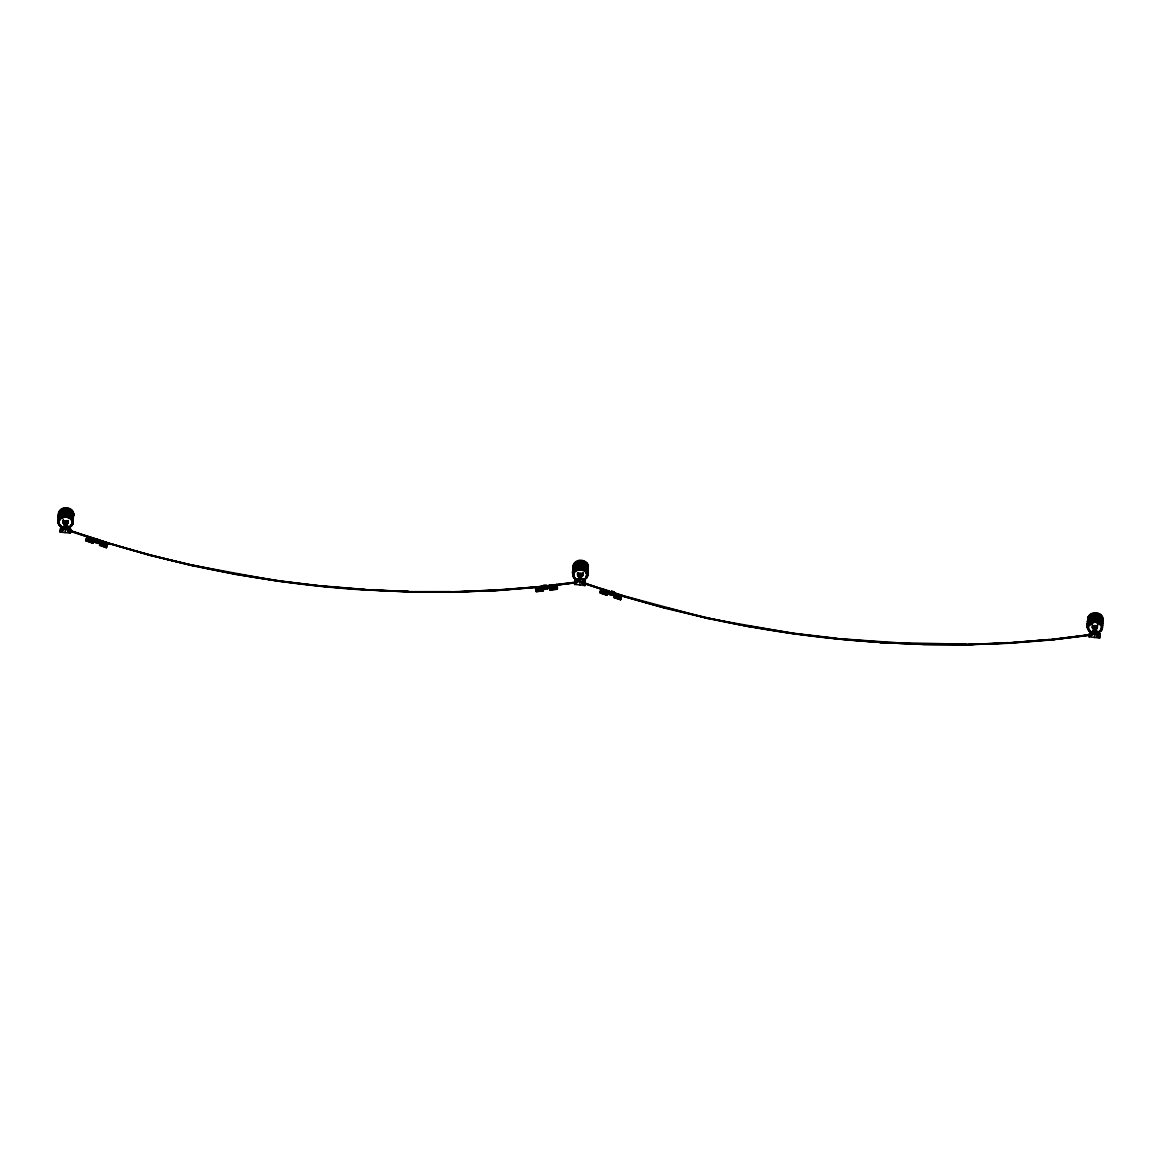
<?xml version="1.0" encoding="UTF-8"?>
<svg xmlns="http://www.w3.org/2000/svg" width="1161" height="1161" viewBox="0 0 1161 1161"><rect width="100%" height="100%" fill="white"/><g stroke="black" fill="none" stroke-linecap="round" stroke-linejoin="round"><path stroke-width="1.5" d="M72.606 523.959C71.793 527.283 70.168 525.744 72.171 523.205C72.592 516.645 62.157 515.005 59.458 520.505C55.568 516.776 67.788 514.628 66.453 513.655M66.482 512.48C66.961 507.459 60.822 514.396 68.165 512.843C70.545 513.249 74.841 518.27 70.821 518.053M66.787 509.766C65.901 507.197 69.268 508.547 68.47 510.129C63.986 505.645 55.597 519.46 59.501 513.264M581.08 567.337C580.282 565.32 583.301 565.291 583.025 566.974C580.79 567.279 571.981 568.179 573.868 572.91C576.915 567.656 587.089 569.267 587.089 575.711C588.293 575.769 587.8 574.39 586.856 574.521M581.443 562.272L581.545 560.676L583.504 561.126L583.112 562.621L576.582 563.361L573.65 568.324M1095.795 620.642C1095.926 621.73 1084.795 627.84 1088.379 625.692M1095.795 617.478C1094.91 615.141 1098.974 615.649 1097.566 617.608C1091.601 615.809 1085.927 622.035 1088.67 627.332M279.09 581.168L236.133 574.506L193.64 565.944L151.772 555.553L193.698 565.494L279.075 581.255L322.25 586.363L365.483 589.73L408.556 591.457L365.439 590.02C279.075 584.767 193.51 568.745 110.716 543.711L70.574 530.911A660.928 381.229 8 0 0 575.566 582.546L575.493 582.619M585.173 583.272L625.242 596.899L666.37 608.495L708.312 618.479L793.761 633.529L836.95 638.565L923.097 644.573L965.85 644.776L1008.067 643.31L1049.617 640.059L1090.281 634.733L1049.529 639.813M110.6 544.436L90.514 537.833M534.873 587.698L534.989 586.987L493.367 590.833L493.483 590.122L451.237 592.154L408.454 591.965L365.454 589.686M193.756 565.32L236.205 574.115L279.104 581.066L322.279 586.16L365.497 589.556L322.308 585.913M534.974 587.466L493.396 590.847L493.454 590.093M880.154 641.946L880.053 642.657L880.154 641.931L836.921 638.637M1008.024 643.049L1049.646 639.522L1008.009 643.136L965.821 644.747L1008.125 642.613M58.689 518.546L58.181 516.427L59.196 515.977M58.906 523.858C61.678 527.616 56.86 523.626 58.558 520.723M58.529 519.649L59.501 519.33M58.63 518.357C58.471 520.984 58.326 516.834 59.559 516.979M72.562 518.503C73.651 517.821 73.738 510.956 72.838 514.323C72.403 501.828 50.62 517.24 61.591 514.758M60.299 519.286L59.501 518.154L60.328 518.111M60.357 516.935L59.559 515.803L60.387 515.76M58.137 518.982C60.445 518.285 58.993 507.212 60.735 511.856M59.661 525.802C69.515 531.027 54.814 523.451 61.518 526.992M60.894 517.211C65.379 515.15 59.966 516.514 61.504 518.285M61.562 515.934L61.141 514.454M61.388 509.998C64.45 507.502 61.939 509.157 61.925 510.869M66.482 515.586L62.607 516.094L62.984 517.574M63.042 515.223L62.709 513.67L64.726 513.67M63.405 510.158L63.071 508.605M63.1 522.827L64.029 520.897L66.54 520.621L68.122 522.261L66.627 524.453L63.623 523.814L63.158 520.462L65.379 522.247L68.035 520.97M63.274 523.35L63.304 519.402M63.144 530.722C61.04 520.462 73.506 527.616 70.299 533.102C55.873 531.607 59.559 532.754 64.377 528.908M63.623 523.814L63.681 521.449M64.102 524.191L64.16 521.84M64.697 514.845L64.595 513.249M64.74 522.102L64.624 527.109L64.871 525.323M63.028 508.663L64.987 508.184L65.06 509.781M64.784 526.789L65.451 522.102L65.335 526.514M64.943 526.659L65.234 522.16M65.553 526.514C66.192 515.76 66.83 527.297 64.9 522.377M65.771 526.557L65.887 522.145M66.119 526.775L66.046 522.232M66.293 527.109L66.351 522.523M66.424 514.831C70.748 515.571 66.932 512.074 64.566 513.307M64.755 512.494C59.893 512.814 66.017 511.377 66.598 510.884M66.627 524.453L66.685 522.087M67.207 529.909C67.744 522.044 66.162 532.086 70.299 533.102M67.193 524.177L67.251 521.826M67.657 523.785L67.715 521.434M67.977 523.321L68.194 520.447M70.792 519.228C72.388 518.125 67.338 514.149 68.035 517.545M68.165 512.843C67.715 510.071 70.647 512.117 69.675 513.539M68.47 510.129C72.65 512.582 68.093 507.139 68.804 509.157M68.949 526.963L68.92 528.139L68.426 526.252M69.544 518.241L69.573 517.066M69.602 515.89C69.82 510.55 77.366 526.18 68.093 515.194M70.197 512.654L70.908 514.526M72.258 523.626L70.182 527.094L70.197 526.252M71.474 513.989L70.937 513.351M71.213 511.812C72.592 507.792 73.622 516.819 69.979 510.825M71.343 513.162C72.374 520.999 75.32 514.599 71.822 514.555M71.793 515.731L72.635 514.57M72.925 512.451L72.606 511.769L73.462 513.989M72.142 521.797L72.679 520.65M71.764 524.569L73.259 520.331L71.372 517.864M72.925 519.199L72.504 518.256M72.171 518.111L73.259 516.543L72.562 515.905M73.346 514.86L72.606 515.789M322.265 586.131L279.133 580.834L236.234 573.926M573.723 575.769C570.878 573.258 575.217 581.603 574.115 573.012M573.694 574.361L572.707 573.708L573.853 568.484M573.752 572.01L572.765 571.285L573.795 570.835M573.824 569.659L573.128 568.571M573.2 572.271L574.144 571.822L573.215 575.754M574.956 571.778C578.076 566.757 570.53 569.92 572.823 573.984M574.245 571.052L574.985 570.602L573.447 572.605M582.749 567.685C588.09 572.91 589.585 573.2 584.317 566.031C581.182 563.201 576.872 566.568 574.492 566.539C575.014 563.985 572.983 568.672 575.014 569.427M575.856 569.354L576.146 570.777M574.434 568.905L575.682 566.974L576.219 568.426M576.277 566.075C573.665 563.811 581.676 561.169 577.757 565.363M575.377 564.362L576.045 561.909L576.582 563.361M577.685 567.714C575.856 564.609 581.922 565.726 583.127 566.51M578.062 562.65C576.248 559.457 582.401 560.705 583.446 561.663M582.837 572.402C585.42 578.381 575.101 578.41 577.801 572.417M577.815 581.995C572.765 585.884 573.781 583.562 584.941 585.608C587.321 580.921 582.72 580.398 581.24 578.004C578.236 575.566 575.929 583.272 579.02 581.4M577.931 575.841L577.815 572.968M578.28 576.306L577.989 573.49M578.323 578.41C572.924 582.3 575.043 580.282 585.391 581.792M578.744 576.683L578.338 573.955M579.354 567.337L579.237 565.741L577.307 566.394M579.412 564.986C577.772 562.011 584.868 562.882 582.807 565.334M579.716 562.272L579.615 560.676L577.67 561.474M579.324 579.441L578.817 574.332M579.441 579.281L580.108 574.608L579.992 579.02M579.774 579.063L579.397 574.593M580.21 579.02C582.082 567.874 580.413 580.195 579.702 574.739M580.616 579.15L580.544 574.651M580.776 579.281L580.892 574.869M581.008 569.688C582.648 566.742 575.551 567.7 577.627 570.066M581.139 564.972L581.24 563.39L583.199 563.941M580.892 579.426L581.008 575.014M581.269 576.944L581.342 574.593L582.851 572.939M581.85 576.669L581.908 574.318M582.3 576.291L582.372 573.926M582.633 575.812L582.691 573.461M582.691 570.051C582.358 567.221 585.071 569.325 584.201 570.748M583.141 566.365L584.883 567.09L584.259 568.382M584.317 566.031L584.868 564.565L585.565 567.018M583.112 562.621L584.622 563.317L584.651 562.142M585.434 571.734C587.626 570.544 586.363 566.118 585.492 569.369M586.45 568.237C587.524 567.889 585.594 564.144 586.131 566.481M588.003 567.352C587.814 570.327 585.666 583.62 586.682 575.987M584.622 563.317C585.202 566.104 587.858 562.388 585.899 563.129M586.32 572.939L587.277 571.996L586.349 571.763M587.06 570.182L586.421 569.412M587.118 567.831L586.479 567.061M586.871 568.469L587.669 569.616L586.944 566.974M586.595 571.052L587.451 568.426L587.089 575.711M587.335 575.682C584.52 572.692 590.02 566.641 587.263 565.697M1088.408 627.085C1085.651 631.41 1089.99 619.524 1088.539 618.262M1088.438 625.91C1086.856 626.301 1086.812 622.935 1088.438 623.326M1087.407 623.849L1088.408 624.502M1095.665 622.18C1106.273 629.872 1101.586 619.394 1093.996 619.843C1084.737 626.418 1091.572 614.808 1087.842 620.221C1090.266 623.863 1085.782 621.12 1088.496 620.975M1088.626 622.267L1088.438 619.539M1089.598 624.284C1088.162 621.803 1089.802 623.762 1088.771 625.503M1089.729 619.568L1089.337 618.218M1092.486 632.527L1089.047 630.989L1089.569 629.813M1101.571 622.078C1105.025 617.101 1093.662 611.426 1090.034 616.854C1089.192 616.651 1088.873 614.938 1090.063 615.678M1090.324 620.061C1093.386 617.565 1090.876 619.205 1090.861 620.917M1090.919 618.566L1090.498 617.101L1089.018 618.842M1090.687 614.996C1093.662 612.573 1091.238 614.14 1091.238 615.852M1090.977 631.831L1090.701 631.062M1092.283 622.572L1092.312 621.396M1092.341 620.206L1092.008 618.668M1090.382 617.696L1092.138 616.302L1092.399 617.855M1093.981 629.451L1092.399 627.811L1092.457 624.923M1097.624 636.359C1095.374 635.677 1099.075 628.536 1093.56 630.438C1094.808 639.551 1079.208 635.169 1099.598 638.1C1101.31 629.77 1094.33 632.977 1099.598 638.1M1092.588 628.333L1092.457 625.46M1092.922 628.798L1092.646 625.982M1093.401 629.189L1092.98 626.447M1093.938 622.194C1095.099 618.871 1089.41 621.977 1090.803 623.283M1093.923 616.114C1104.996 616.593 1089.511 616.476 1095.926 615.94M1094.141 631.149L1093.459 626.824M1094.242 631.657L1094.75 627.1M1094.431 631.555L1094.547 627.143M1094.634 631.511L1094.968 627.1L1095.403 628.319M1095.113 630.089L1095.186 627.143M1095.302 630.176L1095.374 627.23L1097.508 625.431M1095.476 631.134L1095.534 627.361M1095.636 630.815L1095.708 627.68M1094.794 634.269C1095.969 634.399 1094.039 628.972 1095.926 629.436L1095.984 627.085M1095.926 629.436L1096.55 626.809M1096.477 636.126L1096.956 631.192M1096.492 629.175L1097.014 626.432M1096.956 628.783L1097.334 625.953M1097.276 628.319L1097.493 624.894M1097.334 622.543C1097.043 619.814 1099.888 621.817 1098.843 623.239M1098.916 620.888C1099.888 619.466 1096.985 617.449 1097.406 620.192M1097.769 615.112C1097.16 611.673 1102.05 615.707 1100.512 616.81M1100.091 624.226L1100.788 623.486L1099.38 622.369M1099.438 620.018L1100.846 621.135L1100.149 621.875M1098.974 618.523C1099.656 614.271 1102.5 622.978 1097.464 617.826M1100.468 629.755L1099.482 632.077L1099.38 631.018M1100.788 623.486L1100.12 623.051L1101.644 625.039M1100.846 621.135C1099.801 618.624 1103.414 626.272 1099.177 621.803M1101.513 627.027C1101.891 627.985 1100.077 632.469 1100.962 630.336M1101.223 616.07L1100.541 615.62M1101.412 618.015C1103.516 614.271 1100.918 621.745 1102.108 623.472M1100.976 625.445C1102.66 629.277 1102.892 622.891 1101.063 621.904M1101.513 624.444C1103.879 624.212 1100.701 621.759 1101.571 624.676M1102.587 621.425C1100.599 618.784 1103.124 620.859 1100.207 619.51M1102.471 626.055C1102.355 621.614 1101.557 636.228 1101.774 627.071M1102.355 622.557L1102.5 623.283L1102.471 621.106M1102.384 619.234L1101.905 618.189M1102.413 618.218L1102.428 620.758L1102.442 619.727M408.469 592.052L451.194 592.284L493.454 590.601M1090.15 635.401L1090.237 634.675L1049.544 639.711L1008.038 642.846L965.807 644.674M451.237 592.154L493.483 590.398L535.003 587.176L575.624 582.227L534.873 587.321M66.366 517.196L66.496 515.745L62.592 516.398M1095.723 619.829L1095.839 618.232L1097.784 618.798M87.206 536.788L70.531 530.708L110.745 543.783L151.844 555.509L193.698 565.741M625.329 596.304L708.297 618.523L666.458 607.871L708.37 618.131L750.804 626.94L708.326 618.189M1097.74 619.219L1093.88 618.305L1093.996 619.843M1098.161 613.719L1094.242 613.226L1094.373 614.779M550.198 587.872L537.05 589.556C535.584 596.377 534.873 581.53 537.05 589.556M85.885 540.416L87.539 536.382L94.143 538.573L92.604 543.174L85.885 540.416L93.025 542.811M99.541 544.944L101.196 540.91L107.799 543.101L106.261 547.687L99.541 544.944L106.681 547.324M107.799 543.101L106.261 547.687M536.367 591.704L543.13 590.905L543.406 587.524L542.579 586.102L541.926 587.089M550.88 589.077L549.675 585.246L550.227 590.049L550.88 589.077L557.44 588.293L556.453 584.447L555.742 586M606.811 595.201L608.335 590.615L606.811 595.201L600.208 593.01L600.817 589.657L602.008 589.033M614.677 596.841C612.253 599.598 615.374 590.296 615.62 594.026M620.25 598.655L620.467 599.729L622.006 595.129L620.25 598.655L613.792 596.507M96.755 542.419L97.06 541.694M620.7 596.899L607.58 592.502L606.579 594.127L600.135 591.979M611.266 593.764L611.092 594.33M68.528 511.653L64.624 511.116L66.612 511.246M750.891 626.345L793.79 633.282L836.95 638.39M365.497 589.643L408.541 591.646L451.281 591.689L408.469 591.776M585.1 583.635L625.286 596.885L585.086 583.896M965.894 644.558L923.213 643.891M880.082 642.367L965.937 644.181M836.892 638.797L793.747 633.659M1096.1 614.764L1096.129 613.588M880.053 642.613L923.198 644.137C850.926 642.643 778.886 633.877 708.283 618.45M59.937 532.057L60.604 528.052L63.637 527.152M60.27 531.433L60.764 527.849M60.459 531.259L60.967 527.674M60.706 531.099L61.199 527.515M60.982 530.954L61.489 527.384M61.286 530.853L61.794 527.268M61.635 530.766L62.128 527.196M61.983 530.708L62.491 527.138M62.36 530.693L62.868 527.109M62.752 530.693L63.245 527.109M65.538 529.46L65.306 529.198M65.626 525.077L64.856 529.256M65.843 524.656L64.987 529.59M66.119 525.091L65.597 529.387M65.118 532.58L65.611 528.995M66.293 527.283L66.583 525.498M67.57 531.187L68.078 527.602M67.948 531.259L68.455 527.674L70.357 526.688M68.325 531.361L68.557 527.355M68.673 531.491L69.181 527.907M69.007 531.636L69.515 528.066M69.312 531.811L69.82 528.226M69.587 531.999L70.081 528.429M70.008 532.42L70.313 528.632M70.153 532.652L70.647 529.068M95.478 542.593L97.19 539.284L99.527 540.068L99.353 541.302L97.814 543.363L95.478 542.593L97.19 539.284M97.814 543.363L99.527 540.068M543.856 585.289L545.249 589.193L547.629 588.903L547.803 587.669L546.236 584.999L543.856 585.289L545.249 589.193M574.593 584.549L575.159 580.747M574.753 584.114L575.421 580.355M575.116 583.751L575.624 580.166M575.348 583.591L575.856 580.021M575.638 583.461L576.132 579.876M575.943 583.344L576.451 579.774M579.281 579.615L579.528 577.815M580.108 582.227L580.485 577.148L579.76 585.071M579.832 582.271L580.485 577.148M580.877 577.481L580.05 582.14M584.941 585.608L582.227 583.678L582.72 580.108M582.604 583.751C581.864 578.991 586.32 579.005 583.446 579.426M582.982 583.852L583.475 580.282L586.407 578.236M583.33 583.983L583.838 580.413M583.664 584.143L584.172 580.558M583.968 584.302L584.462 580.732M584.23 584.491L584.738 580.921M584.462 584.709L584.97 581.124M584.796 585.144L585.159 581.342M609.685 594.621L611.586 591.065L613.922 591.834L612.021 595.404L609.685 594.621L611.223 592.56M612.021 595.404L613.922 591.834M613.559 593.329L613.734 592.095L611.397 591.326M1089.236 637.041C1086.972 631.831 1092.835 633.18 1093.038 630.8M1089.569 636.417L1090.266 632.672M1090.005 636.083L1090.513 632.513M1090.281 635.952L1090.789 632.382M1090.6 635.851L1091.093 632.266M1090.934 635.764L1091.427 632.179M1091.296 635.706L1091.79 632.135M1092.472 634.486L1093.14 630.684M1094.112 634.428L1094.852 629.683M1094.272 634.719L1095.142 629.654M1094.417 637.578L1095.433 629.741M1096.521 634.907L1096.753 630.945M1096.869 636.184L1096.985 632.556M1097.261 636.257L1097.755 632.672L1099.656 631.686M1097.987 636.489L1098.48 632.905M1098.321 636.634L1098.814 633.05M1098.611 636.808L1099.119 633.224M1098.887 636.997L1099.394 633.413M1099.119 637.2L1099.612 633.616M1099.307 637.418L1099.801 633.833M1099.54 637.868L1099.946 634.066M70.516 509.955L71.924 511.072M584.926 564.943L582.837 564.159L584.854 565.16M585.231 562.243L583.243 561.271L585.246 562.026M584.854 567.308L582.778 566.51L584.796 567.511M1099.278 615.809L1099.307 614.633M585.217 583.446L585.202 583.519A660.928 381.229 8 0 0 1090.208 635.052L1049.515 640.161M625.358 596.551L666.458 608.204M625.257 596.681L585.129 583.446M60.953 517.414L66.467 515.6L68.426 516.152M1095.694 621.004L1097.726 621.15M923.155 644.428L965.923 644.355M94.143 538.573L92.604 543.174M101.312 542.535L101.196 540.91M601.964 589.498L601.703 590.644M1090.164 634.922L1049.515 640.088M71.997 510.884L70.168 509.49M71.634 515.948C68.064 512.886 72.925 515.629 70.85 516.877M71.489 518.488L70.095 516.79M1100.918 618.769L1099.423 617.057M106.493 544.857L93.388 540.475L100.63 543.116L93.185 541.229M107.088 545.264L106.885 545.278M66.54 511.116L68.543 511.45M581.197 563.607L579.281 563.622M581.08 568.324L583.04 568.484M61.649 512.393L61.62 513.568L63.1 512.857M70.357 526.992L68.238 527.5L70.299 526.484M1092.022 621.019L1090.252 622.412M151.757 555.945L110.745 543.725M573.563 576.349C574.71 579.89 574.68 578.004 574.231 575.958M587.364 567.482L586.16 565.654M587.306 569.833L586.087 568.005M587.248 572.199C583.156 567.555 588.932 573.607 586.798 574.303M1101.223 625.329C1095.157 613.414 1084.447 633.529 1088.467 624.734M1088.408 628.696L1087.959 629.509L1089.744 630.844M1101.702 622.688L1101.31 621.846M550.227 590.049L556.99 589.266L557.44 588.293M59.98 515.586L58.224 518.241M59.922 517.937L58.181 520.288L58.718 522.16M73.259 516.543L72.098 513.017M73.201 518.894C73.332 511.609 62.331 509.447 59.109 515.557M73.143 521.26C72.664 510.39 54.872 514.758 59.08 523.277M587.582 571.691L586.885 570.762M587.524 574.042L586.827 573.128M1087.842 620.221L1088.539 620.859L1087.538 624.125M1088.539 622.383L1087.509 623.051L1088.496 623.559M1102.877 618.828L1102.094 616.781M1102.5 623.892L1101.876 621.919M1102.442 626.243C1102.05 617.434 1087.349 617.492 1087.639 626.621M666.414 608.437L625.257 596.928M576.045 561.909L573.636 564.536L574.55 565.581M579.455 581.806L580.21 581.835M587.771 569.514L588.279 567.831M586.508 573.636L587.495 572.112L586.653 569.34M1089.221 616.897C1086.943 616.389 1089.831 619.785 1090.034 616.854M1102.399 624.052C1102.384 616.012 1089.613 614.75 1087.915 622.412M1101.745 629.61L1101.76 628.783M58.514 513.612C59.791 514.192 59.588 518.198 58.166 516.5M73.303 518.169L73.288 516.355M73.23 520.52L72.504 520.854M72.171 523.205L73.201 522.755L72.475 522.073M1102.906 620.438L1102.906 618.639M1102.544 625.518L1102.529 623.704M58.5 513.917L59.675 511.841L58.761 514.207M58.601 514.062L59.443 511.827M58.195 516.616L59.138 514.541M58.297 516.776L58.935 514.57M58.964 514.308L59.922 511.914M58.456 516.906L59.646 512.988M58.398 519.272L58.703 517.588M59.588 515.803L58.906 517.109M58.326 521.623L60.111 517.995M58.543 521.739C59.501 516.848 66.003 515.397 69.849 517.835C72.504 518.053 72.679 525.527 73.143 520.055M58.776 521.826C60.096 514.657 72.954 515.716 72.446 523.219M59.051 521.87L59.458 520.505M72.896 514.657L73.128 516.703L71.764 516.906M72.432 517.211L73.143 514.744M72.388 518.923L72.838 517.458M72.867 517.196L73.506 514.991M72.359 519.939L73.041 517.559M73.027 517.124L73.636 515.266M73.201 517.704L72.867 521.55M71.677 520.447L73.303 517.864M72.983 519.925L72.766 521.782M72.243 524.641L73.085 522.421M72.592 524.554L73.187 522.566M574.129 566.945L573.157 566.408L574.579 564.406M573.403 566.699L574.1 564.333M572.852 569.122L574.274 567.119L572.881 571.633M573.621 566.815L574.332 564.348M573.099 569.412C572.939 561.126 583.823 560.4 587.422 565.117C586.944 561.445 587.829 574.753 587.713 575.508L587.8 573.447M572.765 571.357L574.027 567.061M573.041 571.763L573.723 569.398M572.721 573.824L574.231 568.193L575.682 566.974M572.983 574.115L574.173 570.646M587.089 569.703L587.524 568.295M586.987 569.819L587.466 572.228M587.524 569.688L588.264 567.642M587.016 572.431L587.495 569.949M586.755 573.636L587.698 570.066M586.726 574.768L587.916 568.73M586.653 577.133L587.64 572.417M586.885 577.148L587.582 574.768M587.089 577.119L587.727 574.913M587.248 577.046L587.829 575.058M1088.292 617.028L1087.842 620.525L1088.089 618.363M1088.51 619.394L1088.554 616.854M1087.48 621.425L1087.988 619.742M1088.06 619.19L1089.845 615.562M1087.596 621.774L1088.234 619.568M1088.263 619.306C1089.526 613.197 1099.032 612.573 1101.876 617.783M1087.755 621.904C1087.088 612.935 1102.34 611.891 1102.166 620.787M1087.436 623.965L1089.758 618.392M1088.771 619.437L1089.192 618.073M1087.697 624.255L1089.279 620.569L1088.162 622.746L1090.832 622.107L1088.902 623.544M1087.378 626.33L1088.612 621.904M1087.842 626.737L1088.829 623.152M1102.166 622.194L1102.66 619.843M1102.935 620.25L1102.34 621.527M1102.152 624.618L1102.631 622.964M1101.31 629.625L1102.021 627.158M1101.542 629.639L1102.224 627.274M1101.992 629.436L1102.5 627.753M584.738 569.862L586.218 570.791M100.412 543.595L93.156 541.215L93.431 540.475M611.179 594.156L611.237 593.692M70.429 531.404L110.672 544.233M574.71 577.496L574.405 578.497M542.84 588.888L542.797 588.192M60.604 528.052L70.748 529.3M1089.918 633.035L1100.091 634.53M68.484 513.801L70.139 515.02M1097.813 616.273L1099.511 617.652M86.814 540.286L86.001 540.968M100.485 544.799L99.657 545.496M614.662 595.593L600.237 591.442M60.038 510.55L59.414 512.843M60.343 510.506L59.095 511.928M59.226 512.683L60.546 510.579M58.776 515.237L62.767 511.319L64.798 511.319M58.921 515.397C61.011 511.508 66.496 510.724 70.11 512.886M59.342 515.702C62.549 509.723 73.085 511.957 73.099 519.054M58.616 517.414L61.62 513.568M58.848 517.762L60.183 515.644M72.156 518.416L73.158 516.834M71.14 525.904L72.461 523.785M71.343 525.962L72.693 524.133M573.636 564.841L575.406 563.187L573.868 565.189M573.723 565.015L575.203 563.07M574.071 565.349C576.64 560.545 584.549 560.589 587.219 565.276M573.766 568.063L574.695 565.726M573.563 567.903L574.898 565.784M573.998 568.193C577.22 562.243 587.51 564.449 587.858 571.401M573.244 569.79L575.072 567.076M573.36 570.08L575.043 568.251L573.708 570.414M573.505 570.254L574.826 568.135M573.926 570.544C577.133 564.565 587.669 566.815 587.684 573.911M573.186 572.068L574.26 570.457M573.302 572.431L574.768 570.501M573.636 572.765C575.929 566.655 588.076 569.137 586.958 574.797M577.249 568.585L575.609 569.92M586.45 570.022L587.35 568.701M586.61 570.225L587.539 568.861M586.74 570.414L587.684 569.035M586.436 573.128L587.771 568.251L587.031 564.275M586.421 573.723L587.481 571.923M586.45 575.682L587.408 574.274L585.608 577.119M587.118 576.291L584.941 579.571L582.996 580.181M587.263 576.451L584.694 579.542M586.16 578.468L587.379 576.756M1088.292 617.333L1089.482 615.49M1088.379 617.507L1089.657 615.504M1087.959 619.93L1089.033 618.247M1092.443 613.588L1092.704 615.141M1089.482 620.642L1088.162 622.746M1088.35 622.906C1090.934 618.116 1098.828 618.16 1101.513 622.847M1087.857 624.763L1089.671 621.919M1089.221 622.935L1088.292 625.271M1088.089 625.111L1089.424 622.993M1100.875 628.609L1102.079 626.896M1100.439 630.902L1101.905 628.957M1100.817 630.974L1102.007 629.131M621.135 598.974L620.671 599.627L613.777 597.32M574.158 565.77L573.157 566.408M586.885 573.345L587.887 572.707M1087.813 622.63L1088.51 624.995L1087.639 622.775M72.722 519.838C71.88 511.798 57.382 513.002 58.166 521.478M606.579 594.127L607.653 592.531M584.883 567.09L586.203 568.629M577.844 580.021L575.812 579.615L574.55 577.699M606.681 593.576L607.392 592.894L614.808 595.259M573.302 567.569L574.187 567.178M1088.292 618.291L1088.22 620.395M59.922 510.738L61.954 509.679L60.024 511.13M59.951 510.942L61.635 509.432M60.154 511.333C63.187 508.213 68.702 508.242 71.793 511.275M60.314 511.537C63.899 507.676 71.779 508.823 73.085 514.25M61.199 512.103L59.617 513.525L60.43 514.57M61.489 512.248L59.646 513.655L60.459 513.394M59.574 516.006L61.272 514.497M59.661 516.195L61.431 514.599M59.777 516.398L64.595 514.091L70.037 515.237M59.501 518.241L61.533 517.109L59.719 518.749M59.588 518.561L61.359 516.95M70.066 526.02L71.358 524.946M69.892 526.949L71.532 525.149M70.037 527.05L71.663 525.352M70.284 527.065L71.735 525.541M574.797 563.825L576.291 561.924M574.68 563.622L576.451 562.026M574.274 565.944L576.306 564.899L574.376 566.336M574.289 566.147L575.987 564.638M574.492 566.539L579.31 564.231L584.752 565.392M574.666 566.742C578.236 562.882 586.116 564.028 587.437 569.456M574.231 568.498L575.929 567.003M574.303 568.701L576.074 567.105M574.608 569.093C577.902 565.654 584.418 566.147 586.856 570.341M574.173 570.864L576.016 569.456M574.376 571.256C577.409 568.121 582.924 568.15 586.015 571.197M1089.236 615.809L1091.267 614.677L1089.453 616.331M1089.323 616.128L1091.093 614.532M1088.945 618.334L1090.397 617.115M1088.945 618.639L1090.629 617.144M1089.149 619.045L1090.963 617.391M1089.323 619.234C1092.603 615.809 1099.133 616.288 1101.571 620.482M1088.858 620.874L1090.73 619.597L1088.96 621.193M1089.091 621.396L1090.89 619.742M1088.815 623.355L1090.672 621.948M1089.018 623.747C1092.066 620.627 1097.58 620.656 1100.657 623.689M1089.192 623.95C1092.486 620.511 1099.017 621.004 1101.441 625.198M1094.359 627.245L1094.213 628.203M1099.511 631.25L1100.831 630.133M1099.191 631.932L1101.034 630.539M1099.583 632.063L1101.063 630.655M1092.632 634.269L1093.677 633.891M70.879 515.702L71.648 515.644M1101.005 618.276L1100.236 618.334L1101.774 620.322M61.315 509.65L63.231 508.663M61.33 509.795L63.333 508.794M61.025 512.19L62.752 511.899M61.025 512.494L63.028 511.508M60.938 514.729L63.071 514.047L61.011 515.063M60.953 514.86L62.97 513.859M60.88 517.08L62.65 516.021M61.054 517.646C64.668 515.411 70.124 516.239 72.345 520.041M69.079 528.066L68.397 527.428L70.386 526.267A7.619 6.211 1.5 0 0 71.169 517.138A7.619 6.211 1.5 0 0 59.937 517.196A7.619 6.211 1.5 0 0 61.098 526.31M575.958 562.084L577.989 561.285L575.972 562.287M576.03 562.49L578.091 561.474M576.132 562.722L581.53 561.503L586.436 563.767M575.653 564.87L577.786 564.188L575.667 565.001M575.725 565.204L579.441 563.811M575.609 567.047L577.728 566.539L575.667 567.555M575.609 567.352L577.612 566.365M575.769 567.787L581.168 566.568L586.073 568.832M575.537 569.5L577.452 568.585M575.551 569.703L577.554 568.716M583.373 578.875L584.723 578.526M583.33 579.586L585.042 578.773A7.619 6.211 1.5 0 0 586.261 570.036A7.619 6.211 1.5 0 0 575.551 568.948A7.619 6.211 1.5 0 0 574.318 577.67M1090.614 614.648L1092.632 613.792M1090.789 615.214L1096.187 614.009L1101.092 616.273M1090.31 617.289L1092.225 616.375L1090.324 617.492M1090.484 617.928L1095.868 616.723L1100.788 618.987M1090.252 619.713L1092.167 618.726L1090.266 619.843M1090.411 620.279L1095.81 619.074L1100.715 621.338M1090.194 622.209L1092.211 621.208M1098.408 631.874L1099.685 631.265A7.619 6.211 1.5 0 0 1101.31 622.978A7.619 6.211 1.5 0 0 1091.311 620.859A7.619 6.211 1.5 0 0 1087.944 628.769M1095.882 632.876L1099.598 631.482M1099.67 631.889L1097.377 632.6M1098.219 633.137L1098.233 632.687M585.87 564.304L587.002 565.422M70.313 509.389L72.026 510.68M584.955 561.88L586.682 563.245M575.9 579.629L574.332 578.091L577.743 580.21M1099.612 614.387L1101.325 615.751M71.706 519.272L72.49 519.867L71.024 517.937M63.013 508.837L65.103 508.605L63.028 508.968M63.057 509.186L66.903 508.75M62.723 511.682L64.755 511.116M62.65 513.902L64.697 513.467M62.65 514.033L66.554 513.394M62.694 514.25L68.426 514.221M577.67 561.329L579.702 560.908M577.714 561.692L581.545 561.256M577.307 566.539L579.383 566.162M577.351 566.757L583.083 566.728M577.249 568.89L579.179 568.092L579.295 569.703M577.278 569.108L581.139 568.309M581.342 574.593L580.036 574.739M1092.37 614.184L1098.103 614.154M1092.037 616.375L1094.054 616.114M1092.066 616.897L1097.798 616.868M1091.95 618.828L1097.769 619.002M1091.964 619.031L1093.923 618.247M1091.993 619.248L1093.88 618.828M1091.906 621.077L1095.795 620.743L1093.807 620.961M1091.891 621.251L1093.938 620.83M1095.926 633.064L1098.132 632.774M535.627 587.074L542.811 586.247M549.487 585.434L556.67 584.607M536.484 587.335L543.029 586.552M549.342 585.754L556.903 584.897M541.316 586.958L575.493 582.793M536.687 587.771L543.232 586.987M550.546 586.116L557.106 585.347M536.861 588.308L543.406 587.524M550.72 586.653L557.265 585.884M536.977 588.917L550.111 587.321M550.851 587.263L557.396 586.494M542.608 588.482L550.198 587.582M542.622 588.583L550.212 587.785M550.924 587.901L557.469 587.118M537.064 590.165L543.624 589.382M550.924 588.511L557.483 587.742M535.7 590.818L543.566 589.948M535.903 591.254L543.464 590.398M549.777 589.599L557.338 588.758M536.135 591.559L543.319 590.731M549.995 589.904L557.178 589.077M540.155 586.973L575.609 582.677M60.038 526.02L58.66 524.511M585.87 570.37L584.752 569.282M535.003 587.089L493.41 590.252L451.194 591.805M1098.059 613.559L1099.888 614.43M65.06 508.402L68.862 508.736M66.917 508.315L64.929 508.402L68.833 508.939M64.566 513.612L66.554 513.597M579.586 560.908L581.574 560.821M579.586 561.039L581.574 561.024M579.281 563.753L583.185 564.144M579.295 563.97L583.141 564.362M579.208 565.973L581.211 565.886M579.208 566.104L581.197 566.089M579.165 568.687L583.025 569.079M1093.865 618.61L1095.853 618.595M1093.822 621.179L1097.667 621.57M1095.345 627.23L1094.039 627.1M586.958 570.994L587.858 570.196M836.878 638.898L880.125 642.338M582.227 583.678L580.732 581.574M750.819 626.751L793.732 633.79M584.781 564.551L586.378 565.886M1098.161 613.806L1092.327 613.835L1098.146 613.937M1095.723 620.816L1097.711 621.353M581.501 560.894L583.49 561.431M581.095 568.179L583.069 568.73M581.051 568.513L583.069 568.861M66.598 511.464L68.499 511.87M66.482 513.467L68.47 514.004M66.453 515.673L68.426 516.224L66.482 515.948M66.467 516.181L68.368 516.587M1095.345 634.066L1096.376 634.646M66.046 529.068L67.149 529.779M151.743 555.742L193.655 565.987M110.643 543.987L151.815 555.698M608.437 590.818L601.543 588.525L601.064 589.164L607.522 591.312M615.199 593.053L622.093 595.346M601.311 588.772L608.451 591.167M614.967 593.3L622.122 595.695M614.72 593.692L621.179 595.825M603.575 590.035L608.422 591.631M617.231 594.548L622.078 596.159M600.817 589.657L607.276 591.805M614.474 594.185L620.932 596.333M600.585 590.238L607.043 592.371M600.382 590.833L606.84 592.981M607.348 593.082L620.496 597.494M613.893 595.956L620.337 598.104M600.092 592.458L607.232 594.838M613.748 596.972L620.888 599.366M600.121 592.807L607 595.1M613.864 597.538L620.467 599.729M87.336 536.484L94.23 538.791M100.992 541.011L107.886 543.304M87.104 536.745L94.259 539.139M100.775 541.273L107.915 543.653M86.857 537.137L93.315 539.27M100.528 541.665L106.972 543.798M86.611 537.63L93.069 539.763M100.281 542.158L106.725 544.291M86.378 538.196L92.836 540.344M86.175 538.806L92.633 540.939M93.156 540.953L106.29 545.467M86.03 539.401L92.474 541.534M99.686 543.928L106.144 546.062M85.929 539.952L93.272 542.419M99.585 544.48L106.043 546.613M85.914 540.765L92.807 543.058M99.57 545.293L106.464 547.586M1097.9 613.763L1099.873 614.735M1097.682 616.346L1099.598 617.246M1097.595 616.476L1099.569 617.449M1097.624 618.697L1099.525 619.597M1097.522 618.828L1099.511 619.8M1099.467 621.948L1097.551 621.062L1099.452 622.151M1092.399 632.701L1088.989 630.597M1090.397 632.034L1092.298 632.832M583.141 561.445L586.566 563.564M583.025 563.854L584.941 564.739M582.909 568.556L584.81 569.529L582.822 568.687M68.688 508.634L70.589 509.432M68.586 508.765L70.574 509.737M68.383 511.348L70.284 512.248M68.281 511.479L70.27 512.451M68.31 513.713L70.226 514.671M68.223 513.83L70.211 514.802M70.168 517.037L68.252 516.064L70.139 517.167M587.669 568.498L587.785 573.142M1099.467 614.488L1101.31 615.867M1099.307 617.101L1100.991 618.581M1099.365 619.408L1100.962 620.729M1099.104 619.553L1100.933 620.932M1099.032 621.904L1100.875 623.297M1088.96 630.728L1090.672 632.077M584.81 561.982L586.653 563.375M584.651 564.594L586.349 566.089M584.505 564.696L586.261 566.278M584.709 566.902L586.305 568.237M584.447 567.061L586.29 568.44M584.23 569.558L586.145 570.994M574.419 577.902L576.335 579.324M70.008 512.103L71.721 513.467M69.863 512.204L71.605 513.786M69.791 514.555L71.547 516.137M69.733 516.906L71.576 518.299M61.402 526.064L59.109 523.698M59.893 525.207L61.678 526.833M1101.905 624.386L1101.963 626.664M583.344 580.021L583.243 578.671M1101.107 615.432L1102.355 617.144M1100.947 615.446L1102.224 617.434M1100.759 615.519L1102.079 617.608M1100.643 618.16L1102.021 619.974M1100.454 618.218L1101.92 620.148M1100.584 620.511L1101.963 622.34M1100.381 620.584L1101.862 622.514M1100.512 622.876L1101.891 624.691M1100.323 622.935L1101.804 624.865M1089.54 630.945L1087.683 627.346M1087.959 629.204L1089.337 631.018M586.465 562.94L587.698 564.652L586.29 562.954M586.102 563.012L587.422 565.117M585.797 565.726L587.263 567.656M585.739 568.077L587.205 570.007M585.681 570.443L587.147 572.373M587.06 574.245C585.594 567.192 572.707 568.193 573.461 575.783M573.607 574.826L573.984 576.059M573.403 576.524L574.884 578.454M573.316 576.698L574.695 578.526M71.938 510.477L73.056 512.074M71.648 510.448L73.027 512.277M71.242 510.637L72.766 512.625M71.503 513.147L72.737 514.86M71.14 513.235L72.998 516.834M71.445 515.513L72.679 517.211M71.082 515.586L72.562 517.516M58.761 524.032L60.227 525.962M546.062 586.232L547.629 588.903M1101.905 616.752L1102.761 618.987M1101.673 616.781L1102.602 619.118M1101.6 619.466L1102.37 627.999M1101.368 619.481L1102.079 621.948M1101.092 620.729L1102.239 624.183M1101.034 623.08L1102.21 628.101M1101.005 624.255L1101.745 628.203M1088.118 619.916L1088.641 621.425M1087.538 622.935L1088.176 624.908M1087.48 625.286L1088.641 628.551M1087.901 627.23L1088.858 629.625M1087.523 627.491L1088.379 629.712M1087.393 627.753L1088.046 629.61M587.597 564.362L588.25 566.205M587.451 564.29L588.119 566.481M587.248 564.261L587.988 568.179M586.755 565.523L587.945 568.919M586.726 566.989L587.64 569.34M587.161 571.778L587.785 573.752M573.679 567.308L574.187 568.774M573.461 567.424L573.998 568.934M573.244 574.724L573.955 577.191M572.765 575.145L573.534 577.191M72.795 511.783L73.564 513.83M72.374 511.783L73.303 514.12M58.34 517.777L58.877 519.315M58.239 517.937L58.863 519.91M58.282 520.143L58.819 521.681M58.181 520.288L58.805 522.261M59.313 524.699L58.601 519.388M58.224 522.494L59.08 524.714M58.108 522.639L58.747 524.612M73.143 520.955L73.172 522.871M64.668 516.021L64.639 517.196M1094.068 617.478L1093.923 616.244M1102.616 618.291L1102.631 620.685M1102.021 624.299L1102.05 625.823M1101.862 620.903L1101.992 628.174M1101.6 620.903L1101.629 622.311M1097.435 627.796C1097.667 624.734 1092.08 624.734 1092.399 627.811M1087.988 621.004L1088.118 628.275M1087.784 621.077L1087.872 628.246M1087.61 621.179L1087.668 628.174M1087.378 626.026L1087.509 628.072M588.134 565.9L588.148 568.077M582.793 575.29C583.011 572.242 577.423 572.228 577.743 575.319M573.897 565.755L573.897 568.353M573.65 565.799L573.795 573.418M573.432 565.871L573.519 573.432M573.273 565.973L573.287 568.15M573.345 568.498L573.287 573.389M572.852 568.817L572.881 570.733M572.895 571.038L573.012 575.682M572.736 573.519L572.765 575.45M73.477 513.394L73.491 515.586M73.317 513.293L73.332 515.687M73.114 513.22L73.114 515.76M73.012 516.006L73.128 520.65M72.867 513.191L72.896 523.103M72.751 518.285L72.693 523.176M58.471 516.079L58.514 517.646M58.311 516.181L58.572 523.248M58.137 518.677L58.21 523.074M572.808 572.358A7.619 6.211 1.5 0 1 582.198 565.494A7.619 6.211 1.5 0 1 586.479 575.261M572.881 569.993A7.619 6.211 1.5 0 1 582.271 563.129A7.619 6.211 1.5 0 1 586.552 572.895M573.723 568.846A7.619 6.211 1.5 0 1 581.588 560.27A7.619 6.211 1.5 0 1 586.856 570.196M1088.017 626.418A7.619 6.211 1.5 0 1 1093.88 617.841A7.619 6.211 1.5 0 1 1102.587 624.778M1090.411 631.308A7.619 6.211 1.5 0 1 1088.974 630.176M1088.075 624.067A7.619 6.211 1.5 0 1 1094.939 615.432A7.619 6.211 1.5 0 1 1102.166 623.994M1088.379 621.353A7.619 6.211 1.5 0 1 1095.244 612.718A7.619 6.211 1.5 0 1 1102.471 621.28M58.703 521.42A7.619 6.211 1.5 0 1 65.567 512.785A7.619 6.211 1.5 0 1 72.795 521.347M58.776 519.069A7.619 6.211 1.5 0 1 65.64 510.434A7.619 6.211 1.5 0 1 72.853 518.996M58.529 514.787A7.619 6.211 1.5 0 1 67.918 507.923A7.619 6.211 1.5 0 1 72.2 517.69M536.063 589.062L536.077 588.975M546.265 587.843L546.28 587.771M621.004 597.61L621.019 597.509"/></g></svg>
